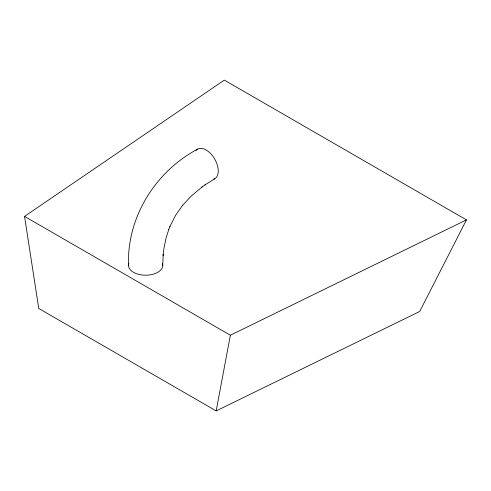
<?xml version="1.0" encoding="UTF-8"?>
<svg xmlns="http://www.w3.org/2000/svg" width="491" height="491" viewBox="0 0 491 491"><rect width="100%" height="100%" fill="white"/><g stroke="black" fill="none" stroke-linecap="round" stroke-linejoin="round"><path stroke-width="0.74" d="M128.495 265.324C126.868 217.237 155.438 171.494 197.591 149.141M162.742 265.324L163.208 254.418L163.122 255.32L163.963 248.268L166.001 238.276L168.824 229.285M216.175 410.906L230.365 335.224L466.45 219.888L224.313 80.094L24.55 216.396L38.746 308.471L216.175 410.906L419.695 311.484L466.45 219.888M168.677 229.659L169.984 226.351M169.868 226.646L175.447 215.543L182.677 205.207L182.443 205.508L191.373 195.909L202.39 186.764M201.678 187.274L205.631 184.463M204.882 184.997L214.714 178.798M24.55 216.396L230.365 335.224M196.019 150.473A17.124 9.888 60 0 1 214.26 158.274A17.124 9.888 60 0 1 213.781 179.227M162.38 263.299A17.124 9.888 0 0 1 145.618 275.212A17.124 9.888 0 0 1 128.863 263.299"/></g></svg>
